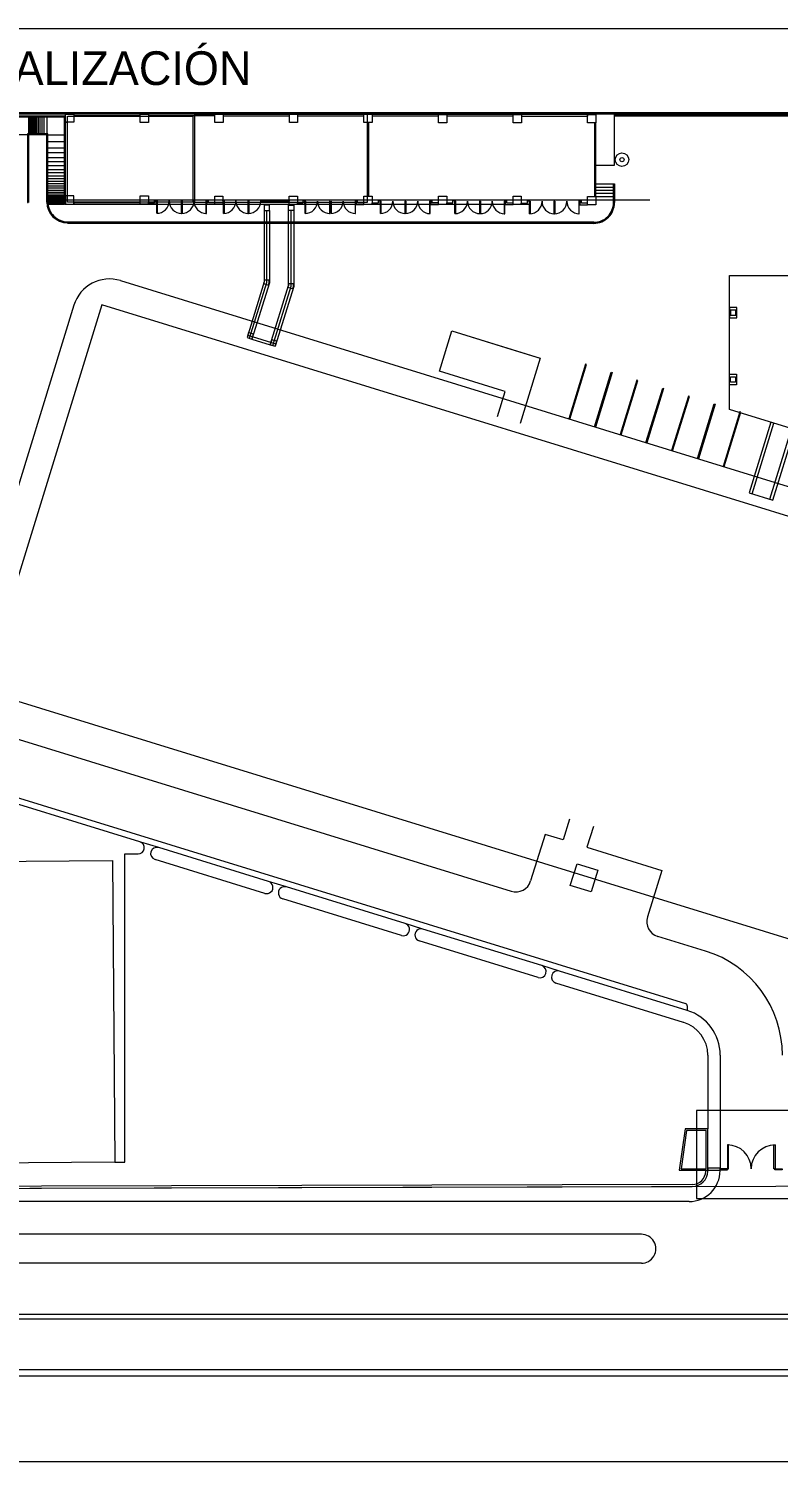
# Model space of a CAD drawing. Header units: metres. Extents: x -22 to 564, y 0 to 143.
# Drawn here: x 57.28 to 61.73, y 47.66 to 56.16 of the extents above; entities that cross this region are included whole.
import ezdxf

# ---------------------------------------------------------------- set-up
doc = ezdxf.new("R2010")
doc.units = ezdxf.units.M
doc.layers.add('XREF PIE 1.100$0$G-ANNO-TTLB', color=7, linetype='Continuous', lineweight=9)
doc.layers.add('XREF PIE 1.100$0$G-IMPT', color=7, linetype='Continuous', lineweight=9)
doc.styles.add('XREF PIE 1.100$0$Franklin Gothic Book', font='FRABK.TTF', dxfattribs={"height": 0.002})

# ---------------------------------------------------------------- blocks, each defined once
blk = doc.blocks.new('XREF PIE 1.100$0$ZUM-TB-XX-PP_PIE DE PLANO - CDL_CONJUNTO_dwg-1452923-PLANTA BAJA GENERAL')
at = {"layer": 'XREF PIE 1.100$0$G-IMPT'}
for p, q in [((0.02250782041062718, 0.07467362477011787), (0.02250782041062718, 0.07369214078028184)), ((0.02252520605867508, 0.07369212273376591), (0.02252520605867508, 0.07467362471589196)), ((0.02252620151184282, 0.07470436334994748), (0.02252620151184282, 0.07473565811299424)), ((0.02254798535219824, 0.07369210033225433), (0.02254798535219824, 0.07467362464858027)), ((0.02254898082732968, 0.07470436328263574), (0.02254898082732968, 0.07473566930691652)), ((0.02257820959451332, 0.07369207060926426), (0.02257820959451332, 0.07467362455926908)), ((0.02257920509878706, 0.07470436319332456), (0.02257920509878706, 0.07473568415934467)), ((0.02261747820990828, 0.07369203199189704), (0.02261747820990828, 0.07467362444323225)), ((0.02261847375204479, 0.07470436307728776), (0.02261847375204479, 0.07473570345624822)), ((0.02265388886674066, 0.07369199618509074), (0.02265388886674066, 0.07467362433564055)), ((0.02265488444398436, 0.07470436296969604), (0.02265488444398436, 0.07473572134872868)), ((0.02269784872380615, 0.07369195295428349), (0.02269784872380615, 0.07467362420574129)), ((0.02269884434343591, 0.07470436283979678), (0.02269884434343591, 0.0747357429509449)), ((0.02274794286966825, 0.07369190369092123), (0.02274794286966825, 0.07467362405771552)), ((0.02274893853759885, 0.07470436269177101), (0.02274893853759885, 0.07473576756759849)), ((0.02280099922048814, 0.0736918515144805), (0.02280099922048814, 0.07467362390093656)), ((0.02280199493957566, 0.07470436253499209), (0.02280199493957566, 0.07473579363990258)), ((0.0228540939738143, 0.0736917993002742), (0.0228540939738143, 0.07467362374404417)), ((0.02285508974409581, 0.0747043623780997), (0.02285508974409581, 0.07473581973107808)), ((0.02292690225604888, 0.07369172769947686), (0.02292690225604888, 0.07467362352889921)), ((0.02292789809653209, 0.07470436216295474), (0.02292789809653209, 0.07473585550963521)), ((0.02300128251361958, 0.07369165455277454), (0.02300128251361958, 0.07467362330910916)), ((0.02300227842582031, 0.07470436194316465), (0.02300227842582031, 0.07473589206067326)), ((0.02308987875343938, 0.0736915674258542), (0.02308987875343938, 0.0746736230473116)), ((0.02309087475106461, 0.0747043616813671), (0.02309087475106461, 0.07473593559755573)), ((0.02319180390247669, 0.07369146719107712), (0.02319180390247669, 0.07467362274612775)), ((0.02319279999837814, 0.07470436138018324), (0.02319279999837814, 0.07473598568436808)), ((0.02330489249451587, 0.0736913559779966), (0.02330489249451587, 0.07467362241195644)), ((0.02330588869945743, 0.07470436104601197), (0.02330588869945743, 0.07473604125698327)), ((0.02343787220406326, 0.07369122520368165), (0.02343787220406326, 0.07467362201900786)), ((0.02343886853722379, 0.07470436065306334), (0.02343886853722379, 0.07473610660424855)), ((0.02359591149904869, 0.07467362155486466), (0.02359591149904869, 0.07369107073561154)), ((0.02359597302372504, 0.07473618379116377), (0.02359597302372504, 0.07470436018892015)), ((0.02252514560100241, 0.07363064549520403), (0.02252514560100241, 0.07366138411448495)), ((0.02254792489452551, 0.07363062309369243), (0.02254792489452551, 0.07366136171297337)), ((0.02257814913684061, 0.07363059337070237), (0.02257814913684061, 0.0736613319899833)), ((0.02261741775223561, 0.07363055475333517), (0.02261741775223561, 0.07366129337261611)), ((0.02265382840906799, 0.07363051894652888), (0.02265382840906799, 0.0736612575658098)), ((0.02269778826613342, 0.07363047571572161), (0.02269778826613342, 0.07366121433500253)), ((0.02274788241199557, 0.07363042645235933), (0.02274788241199557, 0.07366116507164025)), ((0.02280093876281544, 0.0736303742759186), (0.02280093876281544, 0.07366111289519954)), ((0.02285403351614166, 0.0736303220617123), (0.02285403351614166, 0.07366106068099322)), ((0.02292684179837618, 0.073630250460915), (0.02292684179837618, 0.07366098908019593)), ((0.02300122205594688, 0.07363017731421269), (0.02300122205594688, 0.0736609159334936)), ((0.02308981829576665, 0.07363009018729227), (0.02308981829576665, 0.07366082880657321)), ((0.02319174344480399, 0.07362998995251527), (0.02319174344480399, 0.07366072857179619)), ((0.02330483203684316, 0.0736298787394347), (0.02330483203684316, 0.07366061735871562)), ((0.02343781174639054, 0.07362974796511976), (0.02343781174639054, 0.07366048658440069)), ((0.02362520024409517, 0.07320831828070212), (0.02359446162481416, 0.07320831828070212)), ((0.02464029651983893, 0.07320732001923441), (0.02365593886337614, 0.07320732001923441)), ((0.02365636202417828, 0.07362953303937696), (0.02463999784116864, 0.07362953303937696)), ((0.02466943406467731, 0.07320729136491953), (0.02470105191892841, 0.07320729136491953)), ((0.02470147507973053, 0.07362850525894099), (0.02467057906495188, 0.07362850525894099)), ((0.02362427626375485, 0.07226875581876335), (0.02359353764447386, 0.07226875581876335)), ((0.0236245590592932, 0.07255632045693766), (0.02359382044001221, 0.07255632045693766)), ((0.02362483731087406, 0.07283926450772941), (0.02359409869159304, 0.07283926450772941)), ((0.02463937253949866, 0.07226775755729564), (0.02365501488303581, 0.07226775755729564)), ((0.02463965533503698, 0.07255532219546995), (0.02365529767857416, 0.07255532219546995)), ((0.02463993358661779, 0.07283826624626168), (0.02365557593015499, 0.07283826624626168)), ((0.0246685100843369, 0.0722677289029808), (0.02470012793858803, 0.0722677289029808)), ((0.02466879287987528, 0.0725552935411551), (0.02470041073412644, 0.0725552935411551)), ((0.02466907113145617, 0.07283823759194685), (0.0247006889857073, 0.07283823759194685)), ((0.02362356891712803, 0.07154948040875184), (0.02359283029784709, 0.07154948040875184)), ((0.02362379551051177, 0.07177989509202551), (0.02359305689123082, 0.07177989509202551)), ((0.02362403871517149, 0.07202720118596027), (0.02359330009589053, 0.07202720118596027)), ((0.02463866519287189, 0.07154848214728413), (0.02365430753640899, 0.07154848214728413)), ((0.02463889178625559, 0.07177889683055778), (0.02365453412979271, 0.07177889683055778)), ((0.0246391349909153, 0.07202620292449255), (0.02365477733445243, 0.07202620292449255)), ((0.02466780273771005, 0.07154845349296927), (0.02469942059196123, 0.07154845349296927)), ((0.02466802933109377, 0.07177886817624293), (0.02469964718534495, 0.07177886817624293)), ((0.02466827253575352, 0.07202617427017771), (0.02469989039000464, 0.07202617427017771)), ((0.02362261697078138, 0.07058148031820828), (0.02359187835150042, 0.07058148031820828)), ((0.0236227525735723, 0.07071936993178446), (0.02359201395429136, 0.07071936993178446)), ((0.02362289298338149, 0.07086214762978449), (0.02359215436410054, 0.07086214762978449)), ((0.02362304327804629, 0.07101497688288975), (0.02359230465876536, 0.07101497688288975)), ((0.02362319819339298, 0.0711725047416288), (0.02359245957411205, 0.0711725047416288)), ((0.02362338287085308, 0.07136029662581496), (0.02359264425157215, 0.07136029662581496)), ((0.02463683401155498, 0.07058048292139389), (0.02365335559006232, 0.07058048292139389)), ((0.02463696961434589, 0.07071837253497004), (0.02365349119285324, 0.07071837253497004)), ((0.02463711002415506, 0.07086115023297007), (0.02365363160266243, 0.07086115023297007)), ((0.02463726031881985, 0.07101397948607537), (0.02365378189732723, 0.07101397948607537)), ((0.02463741523416654, 0.07117150734481438), (0.02365393681267395, 0.07117150734481438)), ((0.02463797189679357, 0.07135929886318457), (0.02365412149013402, 0.07135929886318457)), ((0.02466773002633363, 0.07058045253777234), (0.02469846864561454, 0.07058045253777234)), ((0.0246678656291246, 0.07071834215134852), (0.02469860424840548, 0.07071834215134852)), ((0.02466800603893374, 0.07086111984934854), (0.02469874465821467, 0.07086111984934854)), ((0.02466812394123843, 0.07135926921119504), (0.02469923454568626, 0.07135926921119504)), ((0.02466815633359859, 0.07101394910245383), (0.02469889495287947, 0.07101394910245383)), ((0.02466831124894528, 0.07117147696119283), (0.02469904986822616, 0.07117147696119283)), ((0.02362176093283603, 0.06971100604040728), (0.02359102231355509, 0.06971100604040728)), ((0.0236218101961983, 0.06976110018626944), (0.02359107157691737, 0.06976110018626944)), ((0.02362186237263903, 0.06981415653708932), (0.02359112375335809, 0.06981415653708932)), ((0.02362191458684535, 0.06986725129041549), (0.02359117596756444, 0.06986725129041549)), ((0.02362198618764266, 0.06994005957265), (0.02359124756836173, 0.06994005957265)), ((0.02362205933434497, 0.07001443983022076), (0.02359132071506401, 0.07001443983022076)), ((0.02362214646126537, 0.07010303607004052), (0.02359140784198441, 0.07010303607004052)), ((0.0236222466960424, 0.07020496121907786), (0.02359150807676147, 0.07020496121907786)), ((0.02362235790912295, 0.07031804981111706), (0.023591619289842, 0.07031804981111706)), ((0.02362248868343786, 0.07045102952066437), (0.02359175006415693, 0.07045102952066437)), ((0.02463597797360964, 0.06971000864359292), (0.02365249955211698, 0.06971000864359292)), ((0.02463602723697195, 0.06976010278945502), (0.02365254881547927, 0.06976010278945502)), ((0.02463607941341264, 0.06981315914027494), (0.02365260099191996, 0.06981315914027494)), ((0.02463613162761897, 0.06986625389360113), (0.02365265320612628, 0.06986625389360113)), ((0.02463620322841626, 0.06993906217583565), (0.0236527248069236, 0.06993906217583565)), ((0.02463627637511859, 0.07001344243340636), (0.0236527979536259, 0.07001344243340636)), ((0.02463636350203896, 0.07010203867322615), (0.0236528850805463, 0.07010203867322615)), ((0.02463646373681599, 0.07020396382226345), (0.02365298531532334, 0.07020396382226345)), ((0.02463657494989658, 0.07031705241430264), (0.02365309652840389, 0.07031705241430264)), ((0.02463670572421145, 0.07045003212385), (0.02365322730271882, 0.07045003212385)), ((0.02466687398838824, 0.06970997825997138), (0.02469761260766917, 0.06970997825997138)), ((0.02466697542819124, 0.06981312875665341), (0.02469771404747217, 0.06981312875665341)), ((0.02466702764239759, 0.06986622350997956), (0.02469776626167849, 0.06986622350997956)), ((0.02466709924319491, 0.06993903179221411), (0.02469783786247582, 0.06993903179221411)), ((0.02466725951681761, 0.07010200828960461), (0.0246979981360985, 0.07010200828960461)), ((0.02466735975159465, 0.07020393343864191), (0.02469809837087556, 0.07020393343864191)), ((0.02466747096467523, 0.07031702203068113), (0.02469820958395613, 0.07031702203068113)), ((0.02466760173899011, 0.07045000174022846), (0.02469834035827104, 0.07045000174022846)), ((0.05617443538411052, 0.070154612396837), (0.05721954843966276, 0.070154612396837)), ((0.05617461675712865, 0.0703390441125227), (0.05721972981268087, 0.0703390441125227)), ((0.05617479813014676, 0.07052347582820838), (0.057219911185699, 0.07052347582820838)), ((0.0572501056859256, 0.06996912267187899), (0.05728084430520652, 0.06996912267187899)), ((0.0572502870589437, 0.07015355438756468), (0.05728102567822466, 0.07015355438756468)), ((0.05725046843196183, 0.07033798610325037), (0.05728120705124277, 0.07033798610325037)), ((0.05725064980497996, 0.07052241781893606), (0.05728138842426087, 0.07052241781893606)), ((0.02362171770202879, 0.06966704618334188), (0.02359097908274785, 0.06966704618334188)), ((0.02362164327785526, 0.0695913669111145), (0.02359162983371643, 0.0695913669111145)), ((0.02362379782296182, 0.06956114052075611), (0.02359300472434606, 0.06956114052075611)), ((0.02362536746022404, 0.06953835966159735), (0.02359453436998346, 0.06953835966159735)), ((0.0246359347428024, 0.06966604878652745), (0.02365245632130972, 0.06966604878652745)), ((0.02463586031862888, 0.06959036951430012), (0.02365314479460981, 0.06959036951430012)), ((0.02463583059563887, 0.06956014527198498), (0.02365459379694446, 0.06956014527198498)), ((0.02463580819412725, 0.06953736597846191), (0.02365620554679057, 0.06953736597846191)), ((0.02466670420890588, 0.06953733559484038), (0.02469744282818679, 0.06953733559484038)), ((0.02466672661041744, 0.06956011488836342), (0.02469746522969837, 0.06956011488836342)), ((0.02466675633340748, 0.06959033913067858), (0.02469749495268845, 0.06959033913067858)), ((0.0246667949507747, 0.06962960774607353), (0.02469753357005564, 0.06962960774607353)), ((0.024666830757581, 0.06966601840290593), (0.02469756937686193, 0.06966601840290593)), ((0.04235895913298616, 0.06949194847290135), (0.02514533233565555, 0.06949194847290135)), ((0.05070229611769498, 0.06948374350552677), (0.04332502749026756, 0.06948374350552677)), ((0.05604972763447832, 0.06837189339388745), (0.02481929044503564, 0.06837189339388745)), ((0.05604975786331471, 0.06840263201316837), (0.02481932067387199, 0.06840263201316837)), ((0.05604978809215103, 0.06843337063244931), (0.02481935090270834, 0.06843337063244931)), ((0.02519154322089295, 0.06350880822927872), (0.01831288858098218, 0.04118062121746415)), ((0.03551252939348734, 0.06174267827073291), (0.03718692015625405, 0.06122687569333441)), ((0.06544794225417967, 0.05233191705705398), (0.06673732114287309, 0.05651748069935467)), ((0.06650551529477806, 0.0520061276369582), (0.06776857969646566, 0.05610626956106322)), ((0.01977638168299176, 0.03841393712864848), (0.05114897527497805, 0.02874899192150694)), ((0.03652946320060833, 0.02862130017199536), (0.03000773489995618, 0.03063040340885902)), ((0.04463751054962961, 0.02612351071763654), (0.0375870092328551, 0.0282955093603317)), ((0.05274555789865096, 0.02362572126327768), (0.0456950565818764, 0.02579771990597287)), ((0.06268554151045157, 0.02519522053208262), (0.05984613218240682, 0.0260699375102947)), ((0.06138237826379492, 0.02096503640308724), (0.05380310393089775, 0.02329993045161402)), ((0.06355414603133064, 0.01902268809552235), (0.06355414603133064, 0.01217653221954451)), ((0.0626920580518503, 0.01219188445351113), (0.0626920580518503, 0.01214647591978477))]:
    blk.add_line(p, q, dxfattribs=at)
at = {"layer": 'XREF PIE 1.100$0$G-IMPT', "flags": 128}
for points in [[(0, 0), (0.12, 0), (0.12, 0.0748782895601067), (1.589012453451222e-05, 0.0748782895601067), (1.589012453451222e-05, 0)], [(1.123025334831551e-05, 0.07013983371538624), (1.123025334831551e-05, 0.07487828956045811), (0.0005003045089335135, 0.0110852656233211), (1.589012453517835e-05, 0.07487828956080356), (0.08986497717567743, 0.07487828956080356), (0.1143888126715636, 0.07487828956080356), (0.1200158901245345, 0.07487828956080356), (0.1143888126715664, 0.07487828956080356), (0.08986497717570026, 0.07492244199292449), (1.589012453517835e-05, 0.07492244199292449), (0.0005003042733007224, 0.01108529665638929), (0.007789688871673445, 0.01108529665638929), (0.08899366349407059, 0.01129846141424695), (0.1199814860477227, 0.01138918129519254), (0.1199814860477227, 0.07487828956010142), (0.1199814860477227, 0.01138918129519254), (0.08899366349407059, 0.01129846141424696), (0.08248167360918901, 0.01128083347313906), (0.08282589246007119, 0.01239823142711188), (0.0821208599746766, 0.0126154194675053), (0.08215705798140883, 0.01273292488173767), (0.08172217873752048, 0.01132122655057348)], [(0.02470268402354575, 0.07485783685596538), (0.0251945019320409, 0.07485783685596538), (0.0251945019320409, 0.07436553528608862), (0.02470220036216417, 0.07436553528608862), (0.02470220036216417, 0.07485783685596538)], [(0.02912904520000217, 0.0748534839035307), (0.02962086310849738, 0.0748534839035307), (0.02962086310849738, 0.07436118233365394), (0.02912856153862054, 0.07436118233365394), (0.02912856153862054, 0.0748534839035307), (0.0251945019320409, 0.0748534839035307), (0.0251945019320409, 0.07476513733679815), (0.02912895451349318, 0.07476513733679815), (0.02912895451349318, 0.0748534839035307)], [(0.02962086310849738, 0.07485300024214908), (0.02962086310849738, 0.0747607843843635), (0.03355531568994963, 0.0747607843843635), (0.03355531568994963, 0.07484913095109602), (0.03404722428495378, 0.07484913095109602), (0.03404722428495378, 0.07435682938121926), (0.03355492271507699, 0.07435682938121926), (0.03355492271507699, 0.07484913095109602), (0.02962086310849738, 0.07484913095109602)], [(0.03236929019551454, 0.07485029739619889), (0.04259256044505719, 0.07485029739619889), (0.04259256044505719, 0.06961467839544748), (0.03236415129333475, 0.06961467839544748), (0.03236415129333475, 0.07485029739619889)], [(0.03798176755291508, 0.07484477799866136), (0.03847358546141025, 0.07484477799866136), (0.03847358546141025, 0.07435247642878458), (0.03798128389153346, 0.07435247642878458), (0.03798128389153346, 0.07484477799866136), (0.03404722428495378, 0.07484477799866136), (0.03404722428495378, 0.07475643143192881), (0.03798167686640608, 0.07475643143192881), (0.03798167686640608, 0.07484477799866136)], [(0.03847358546141025, 0.07484429433727974), (0.03847358546141025, 0.07475207847949414), (0.04240803804286254, 0.07475207847949414), (0.04240803804286254, 0.0748404250462267), (0.04289994663786668, 0.0748404250462267), (0.04289994663786668, 0.07434812347634988), (0.04240764506798989, 0.07434812347634988), (0.04240764506798989, 0.0748404250462267), (0.03847358546141025, 0.0748404250462267)], [(0.04683448990582798, 0.074836072093792), (0.04732630781432313, 0.074836072093792), (0.04732630781432313, 0.07434377052391522), (0.04683400624444634, 0.07434377052391522), (0.04683400624444634, 0.074836072093792), (0.04289994663786668, 0.074836072093792), (0.04289994663786668, 0.07474772552705945), (0.04683439921931896, 0.07474772552705945), (0.04683439921931896, 0.074836072093792)], [(0.05126085108228443, 0.07483171914135732), (0.05175266899077957, 0.07483171914135732), (0.05175266899077957, 0.07433941757148055), (0.05126036742090279, 0.07433941757148055), (0.05126036742090279, 0.07483171914135732), (0.04732630781432313, 0.07483171914135732), (0.04732630781432313, 0.07474337257462475), (0.05126076039577541, 0.07474337257462475), (0.05126076039577541, 0.07483171914135732)], [(0.05568721225874083, 0.07482736618892265), (0.05617903016723603, 0.07482736618892265), (0.05617903016723603, 0.07433506461904589), (0.05568672859735922, 0.07433506461904589), (0.05568672859735922, 0.07482736618892265), (0.05175266899077957, 0.07482736618892265), (0.05175266899077957, 0.0747390196221901), (0.05568712157223188, 0.0747390196221901), (0.05568712157223188, 0.07482736618892265)], [(0.05617606774127352, 0.07181449783800815), (0.05728265803538763, 0.07181449783800815), (0.05728265803538763, 0.07490643235062543)], [(0.06189497273180542, 0.01134806030997143), (0.007789578309403051, 0.01120159713614012), (0.0006223298067107031, 0.01120159713614012), (0.000139781403059952, 0.07475539589043038), (0.02470259515166737, 0.07475539589043038)], [(0.0006530695391451513, 0.01120808114477762), (0.0001707542226911385, 0.07472467247283708), (0.02470256492279816, 0.07472467247283708)], [(0.02142715249900451, 0.06961717437195153), (0.02139625648422597, 0.06961717437195153), (0.02142716197657505, 0.06962681177344986), (0.02142716197657505, 0.07470436658326278), (0.02467179444006917, 0.07470436658326278), (0.02467179444006917, 0.06950934749345632), (0.02463578067004074, 0.06950934749345632), (0.02463578067004074, 0.07467361846660638), (0.02146270634737677, 0.07467361846660638), (0.02146270634737677, 0.06961714445268553), (0.02142683770800927, 0.06961714445268553)], [(0.02469790786740214, 0.07000113500957568), (0.02469790786740214, 0.07436601894747025), (0.02479441622002129, 0.07436601894747025), (0.02479441622002129, 0.07000104432306661), (0.02469791676932234, 0.07000104432306661), (0.02469791676932234, 0.0695093171010805), (0.02518924211451568, 0.0695093171010805), (0.02518924211451568, 0.07000065134819405), (0.02469791100917812, 0.07001338182094845), (0.02466717238989719, 0.07001338182094845)], [(0.02482551758532412, 0.07473476146349617), (0.03224621480304538, 0.07473476146349617), (0.03224621480304538, 0.06962485303378317), (0.0248204995984897, 0.06962485303378317), (0.0248204995984897, 0.07473476146349617)], [(0.04260315359854692, 0.0699835267124007), (0.0426953694564041, 0.0699835267124007), (0.0426953694564041, 0.07434831996378617), (0.04260744609330892, 0.07434831996378617), (0.04260744609330892, 0.0699835267124007)], [(0.05617425401109239, 0.06997018068115132), (0.05617425401109239, 0.06947836277265615), (0.05568195244121563, 0.06947836277265615), (0.05568195244121563, 0.06997066434253295), (0.05617425401109239, 0.06997066434253295), (0.05617425401109239, 0.07433506461904589), (0.05608633064799721, 0.07433506461904589), (0.05608633064799721, 0.06997027136766037), (0.05617425401109239, 0.06997027136766037), (0.05721936706664463, 0.06997027136766037)], [(0.05728554861772773, 0.0747527390870715), (0.08986489457308595, 0.0747527390870715), (0.114388571940646, 0.0747527390870715), (0.1200158068399093, 0.07472459645412195)], [(0.05728557884659697, 0.07478347773978228), (0.08986491109360144, 0.07478347773978228), (0.1143886200868296, 0.07478347773978228), (0.1200158234968343, 0.07475533508750312)], [(0.02250682497516787, 0.07366140216100088), (0.02250682497516787, 0.07363066354171995), (0.0214615242952817, 0.07363066354171995)], [(0.02463589893599613, 0.0696296381296951), (0.02365242051450342, 0.0696296381296951), (0.02365242051450342, 0.07369101027793884), (0.02244537796544233, 0.07369101027793884), (0.02244537796544233, 0.07050454876514711), (0.02244121214428052, 0.06961617712992227), (0.02247195076356149, 0.06961617712992227), (0.02247195076356149, 0.07366143238983722), (0.0236256536337337, 0.07366143238983722), (0.0236256536337337, 0.06963332958747663), (0.02365243206581369, 0.06963332958747663)], [(0.02362168189522249, 0.06963063552650942), (0.02359094327594152, 0.06963063552650942), (0.02359094327594152, 0.07362959349704967), (0.02250679474633152, 0.07362959349704967), (0.02250679474633152, 0.06961611667224957)], [(0.02359491501445274, 0.0736603321163306), (0.02359491501445274, 0.07362959349704967), (0.02362562340489735, 0.07362959349704967)], [(0.05617497950316486, 0.07070790754389404), (0.05728156979727894, 0.07070790754389404), (0.05728156979727894, 0.06960022901167126)], [(0.05721900432060842, 0.06960028946934395), (0.05721900432060842, 0.07070687976345807), (0.05725083117799804, 0.07070687976345807), (0.05725083117799804, 0.06960025924050761)], [(0.02466692325175055, 0.06976007240583348), (0.02469766187103148, 0.06976007240583348), (0.05937328320255048, 0.06976007240583348)], [(0.02912426904385857, 0.06999678205714102), (0.02961608695235377, 0.06999678205714102), (0.02961608695235377, 0.06950448048726421), (0.02912378538247696, 0.06950448048726421), (0.02912378538247696, 0.06999678205714102)], [(0.02961569397748115, 0.06959669634504981), (0.02998455740887341, 0.06959669634504981), (0.02998455740887341, 0.06973465738583506), (0.03007690929645846, 0.06973465738583506), (0.03007690929645846, 0.06950402705471892), (0.0296156032909721, 0.06950402705471892), (0.0296156032909721, 0.06959669634504981)], [(0.03010764791573961, 0.06973453647048969), (0.03010764791573961, 0.06970379785120788), (0.03007687906762175, 0.06970379785120788), (0.03007687906762175, 0.0697345666993257), (0.03010764791573961, 0.0697345666993257)], [(0.03010689219482882, 0.06896607098847338), (0.03010689219482882, 0.06970379785120757), (0.03013835630618534, 0.06970379785120757), (0.03013835630618534, 0.06896604075963673), (0.03010689219482882, 0.06896604075963673)], [(0.03158234592031431, 0.06896462000432849), (0.03158234592031431, 0.06970234686706267), (0.03161381003167085, 0.06970234686706267), (0.03161381003167085, 0.06896458977549182), (0.03158234592031431, 0.06896458977549182), (0.03158234592031431, 0.06970234686706267), (0.03155233279310726, 0.06970234686706267), (0.03155233279310726, 0.06896465023316453), (0.03158234592031892, 0.06896465023316453)], [(0.03305779964580441, 0.06896316902018361), (0.03305779964580441, 0.06970089588291777), (0.03302778651859273, 0.06970089588291777), (0.03302778651859273, 0.06896319924901964), (0.03305779964580441, 0.06896319924901964)], [(0.03308929398599239, 0.06973160427336353), (0.03308929398599239, 0.06970086565408175), (0.03305852513787455, 0.06970086565408175), (0.03305852513787455, 0.06973163450219957), (0.03308929398599239, 0.06973163450219957)], [(0.03355023724544243, 0.06959282705399675), (0.03318137381405013, 0.06959282705399675), (0.03318137381405013, 0.06973151358685449), (0.03308929398599239, 0.06973151358685449), (0.03308929398599239, 0.06950106462875645), (0.03355014655893337, 0.06950106462875645), (0.03355014655893337, 0.06959282705399675)], [(0.03355063022031505, 0.06999242910470632), (0.03404244812881019, 0.06999242910470632), (0.03404244812881019, 0.06950012753482952), (0.03355014655893337, 0.06950012753482952), (0.03355014655893337, 0.06999242910470632)], [(0.03407292980298302, 0.06973063695060029), (0.03407292980298302, 0.06969989833131848), (0.03404216095486515, 0.06969989833131848), (0.03404216095486515, 0.06973066717943632), (0.03407292980298302, 0.06973066717943632)], [(0.03797673445166217, 0.0697267978883836), (0.03797673445166217, 0.06969605926910179), (0.03628608016237533, 0.06969605926910179), (0.03628608016237533, 0.06972846047438255), (0.03797673445166217, 0.06972846047438255)], [(0.03797699139677146, 0.06998807615227166), (0.0384688093052667, 0.06998807615227166), (0.0384688093052667, 0.06949577458239486), (0.03797650773538983, 0.06949577458239486), (0.03797650773538983, 0.06998807615227166)], [(0.03846841633039405, 0.06958799044018045), (0.03879336998292615, 0.06958799044018045), (0.03879336998292615, 0.06972599466252527), (0.03888572187051118, 0.06972599466252527), (0.03888572187051118, 0.06949536433140914), (0.03846832564388503, 0.06949536433140914), (0.03846832564388503, 0.06958799044018045)], [(0.03891646048979239, 0.06972587374717988), (0.03891646048979239, 0.0696951351278981), (0.03888569164167449, 0.0696951351278981), (0.03888569164167449, 0.06972590397601593), (0.03891646048979239, 0.06972590397601593)], [(0.04194201633890526, 0.0697228983684942), (0.04194201633890526, 0.06969215974921239), (0.0419112474907874, 0.06969215974921239), (0.0419112474907874, 0.06972292859733022), (0.04194201633890526, 0.06972292859733022)], [(0.04240295959835531, 0.06958412114912739), (0.04203409616696302, 0.06958412114912739), (0.04203409616696302, 0.06972280768198515), (0.04194201633890526, 0.06972280768198515), (0.04194201633890526, 0.06949235872388708), (0.0424028689118463, 0.06949235872388708), (0.0424028689118463, 0.06958412114912739)], [(0.04240335257322792, 0.06998372319983696), (0.04289517048172306, 0.06998372319983696), (0.04289517048172306, 0.06949142162996017), (0.0424028689118463, 0.06949142162996017), (0.0424028689118463, 0.06998372319983696)], [(0.04289477750685045, 0.06958363748774575), (0.04326364093824278, 0.06958363748774575), (0.04326364093824278, 0.06972159852853102), (0.04335599282582778, 0.06972159852853102), (0.04335599282582778, 0.06949096819741489), (0.04289468682034142, 0.06949096819741489), (0.04289468682034142, 0.06958363748774575)], [(0.04338673144510894, 0.06972147761318563), (0.04338673144510894, 0.06969073899390385), (0.04335596259699112, 0.06969073899390385), (0.04335596259699112, 0.06972150784202169), (0.04338673144510894, 0.06972150784202169)], [(0.04636837751536174, 0.06971854541605951), (0.04636837751536174, 0.06968780679677773), (0.04633760866724387, 0.06968780679677773), (0.04633760866724387, 0.06971857564489556), (0.04636837751536174, 0.06971857564489556)], [(0.04682932077481175, 0.0695797681966927), (0.04646045734341941, 0.0695797681966927), (0.04646045734341941, 0.06971845472955047), (0.04636837751536174, 0.06971845472955047), (0.04636837751536174, 0.06948800577145241), (0.0468292300883027, 0.06948800577145241), (0.0468292300883027, 0.0695797681966927)], [(0.04682971374968437, 0.0699793702474023), (0.04732153165817952, 0.0699793702474023), (0.04732153165817952, 0.06948706867752548), (0.0468292300883027, 0.06948706867752548), (0.0468292300883027, 0.0699793702474023)], [(0.0473211386833069, 0.06957928453531106), (0.04769000211469918, 0.06957928453531106), (0.04769000211469918, 0.06971724557609636), (0.04778235400228415, 0.06971724557609636), (0.04778235400228415, 0.06948661524498023), (0.0473210479967979, 0.06948661524498023), (0.0473210479967979, 0.06957928453531106)], [(0.04781309262156538, 0.06971712466075097), (0.04781309262156538, 0.06968638604146919), (0.04778232377344752, 0.06968638604146919), (0.04778232377344752, 0.06971715488958703), (0.04781309262156538, 0.06971715488958703)], [(0.05079473869181814, 0.06971419246362484), (0.05079473869181814, 0.06968345384434303), (0.0507639698437003, 0.06968345384434303), (0.0507639698437003, 0.06971422269246086), (0.05079473869181814, 0.06971422269246086)], [(0.05125568195126818, 0.06957541524425803), (0.05088681851987589, 0.06957541524425803), (0.05088681851987589, 0.0697141017771158), (0.05079473869181814, 0.0697141017771158), (0.05079473869181814, 0.06948365281901772), (0.05125559126475918, 0.06948365281901772), (0.05125559126475918, 0.06957541524425803)], [(0.05125607492614082, 0.0699750172949676), (0.051747892834636, 0.0699750172949676), (0.051747892834636, 0.06948271572509081), (0.05125559126475918, 0.06948271572509081), (0.05125559126475918, 0.0699750172949676)], [(0.05174749985976335, 0.0695749315828764), (0.05211636329115563, 0.0695749315828764), (0.05211636329115563, 0.0697128926236617), (0.05220871517874062, 0.0697128926236617), (0.05220871517874062, 0.06948226229254555), (0.05174740917325433, 0.06948226229254555), (0.05174740917325433, 0.0695749315828764)], [(0.05223945379802184, 0.06971277170831629), (0.05223945379802184, 0.06968203308903449), (0.05220868494990397, 0.06968203308903449), (0.05220868494990397, 0.06971280193715233), (0.05223945379802184, 0.06971280193715233)], [(0.05522109986827459, 0.06970983951119018), (0.05522109986827459, 0.06967910089190837), (0.05519033102015675, 0.06967910089190837), (0.05519033102015675, 0.0697098697400262), (0.05522109986827459, 0.0697098697400262)], [(0.05568204312772462, 0.06957106229182337), (0.05531317969633235, 0.06957106229182337), (0.05531317969633235, 0.06970974882468113), (0.05522109986827459, 0.06970974882468113), (0.05522109986827459, 0.06947929986658305), (0.05568195244121563, 0.06947929986658305), (0.05568195244121563, 0.06957106229182337)], [(0.02362789455892078, 0.06951036889317241), (0.02359699708240243, 0.06951036889317241), (0.02362694967032603, 0.06952000723320927)], [(0.02463593806553841, 0.0695093775675075), (0.02365880046475041, 0.0695093775675075), (0.02463594754310897, 0.0695190149690058)], [(0.02466651928932168, 0.06950934749345632), (0.02469741530410033, 0.06950934749345632), (0.02466652876689224, 0.06951898489495464)], [(0.02912387606898592, 0.06959718000643143), (0.02518933280102468, 0.06959718000643143), (0.02518933280102468, 0.06950883343969887), (0.02912378538247696, 0.06950883343969887), (0.02912378538247696, 0.06959718000643143)], [(0.03407217408207225, 0.068962171468584), (0.03407217408207225, 0.06969989833131816), (0.03410363819342877, 0.06969989833131816), (0.03410363819342877, 0.06896214123974731), (0.03407217408207225, 0.06896214123974731)], [(0.03648759083326961, 0.06913542823230434), (0.03679497702608164, 0.06913542823230434), (0.03679497702608164, 0.06944251213674729), (0.03648789312164297, 0.06944251213674729), (0.03648789312164297, 0.06913542823230458), (0.03648789312164297, 0.06489328729845151), (0.0354672818936512, 0.06159579650031083)], [(0.03554762780755771, 0.06896072048443909), (0.03554762780755771, 0.06969844734717327), (0.0355790919189142, 0.06969844734717327), (0.0355790919189142, 0.06896069025560242), (0.03554762780755771, 0.06896069025560242), (0.03554762780755771, 0.06969844734717327), (0.03551761468035065, 0.06969844734717327), (0.03551761468035065, 0.06896075071327513), (0.03554762780756229, 0.06896075071327513)], [(0.03561416366408221, 0.06155054900045682), (0.03663675716036697, 0.0648700770122625), (0.03663675716036697, 0.06913527708812282)], [(0.03679497702608164, 0.06913512594394086), (0.03679497702608164, 0.06484686672532189), (0.03576104543451325, 0.06150530150062067), (0.03684797039325958, 0.06117046999144013), (0.0379275885081283, 0.06467511063433515), (0.0379275885081283, 0.06913400747717048), (0.03793254395950019, 0.06944139378485058), (0.03823993015230535, 0.06944139378485058), (0.03823993015230535, 0.06913370530367338), (0.03793224167112681, 0.06913370530367338)], [(0.03823962832743938, 0.069133705251379), (0.03823962832743938, 0.06462869791312953), (0.03714167265637309, 0.06107999392281396), (0.03723216764081513, 0.06137375741417418), (0.03693840409995312, 0.06146425241384645), (0.03684790910027633, 0.06117048887298442), (0.03714167264114285, 0.06107999387330319)], [(0.03699478426324138, 0.06112521610903683), (0.03808119596947893, 0.06465190985814374), (0.03808119596947893, 0.06913385639491229)], [(0.03891570476888162, 0.0689574082651636), (0.03891570476888162, 0.06969513512789778), (0.03894716888023812, 0.06969513512789778), (0.03894716888023812, 0.06895737803632693), (0.03891570476888162, 0.06895737803632693)], [(0.04039115849437167, 0.0689559572810187), (0.04039115849437167, 0.06969368414375289), (0.04036114536716002, 0.06969368414375289), (0.04036114536716002, 0.06895598750985474), (0.04039115849437167, 0.06895598750985474)], [(0.04043506827322724, 0.06895591409945916), (0.04043506827322724, 0.06969364096219331), (0.04046653238458373, 0.06969364096219331), (0.04046653238458373, 0.06895588387062249), (0.04043506827322724, 0.06895588387062249)], [(0.04191052199871726, 0.06895446311531425), (0.04191052199871726, 0.06969218997804842), (0.04188050887150563, 0.06969218997804842), (0.04188050887150563, 0.06895449334415028), (0.04191052199871726, 0.06895449334415028)], [(0.04338597572419814, 0.06895301213116936), (0.04338597572419814, 0.06969073899390352), (0.04341743983555468, 0.06969073899390352), (0.04341743983555468, 0.06895298190233268), (0.04338597572419814, 0.06895298190233268)], [(0.04486142944968367, 0.06895156114702447), (0.04486142944968367, 0.06968928800975864), (0.04489289356104013, 0.06968928800975864), (0.04489289356104013, 0.0689515309181878), (0.04486142944968367, 0.0689515309181878), (0.04486142944968367, 0.06968928800975864), (0.04483141632247656, 0.06968928800975864), (0.04483141632247656, 0.06895159137586052), (0.04486142944968824, 0.06895159137586052)], [(0.0463368831751737, 0.06895011016287957), (0.0463368831751737, 0.06968783702561376), (0.04630687004796209, 0.06968783702561376), (0.04630687004796209, 0.0689501403917156), (0.0463368831751737, 0.0689501403917156)], [(0.0478123369006546, 0.06894865917873468), (0.0478123369006546, 0.06968638604146885), (0.04784380101201114, 0.06968638604146885), (0.04784380101201114, 0.068948628949898), (0.0478123369006546, 0.068948628949898)], [(0.04928779062614011, 0.0689472081945898), (0.04928779062614011, 0.06968493505732395), (0.04931925473749661, 0.06968493505732395), (0.04931925473749661, 0.06894717796575313), (0.04928779062614011, 0.06894717796575313), (0.04928779062614011, 0.06968493505732395), (0.04925777749893302, 0.06968493505732395), (0.04925777749893302, 0.06894723842342583), (0.04928779062614475, 0.06894723842342583)], [(0.05076324435163019, 0.06894575721044491), (0.05076324435163019, 0.06968348407317906), (0.05073323122441851, 0.06968348407317906), (0.05073323122441851, 0.06894578743928093), (0.05076324435163019, 0.06894578743928093)], [(0.05223869807711104, 0.0689443062263), (0.05223869807711104, 0.06968203308903419), (0.05227016218846758, 0.06968203308903419), (0.05227016218846758, 0.06894427599746333), (0.05223869807711104, 0.06894427599746333)], [(0.05371415180259654, 0.06894285524215511), (0.05371415180259654, 0.06968058210488927), (0.05374561591395303, 0.06968058210488927), (0.05374561591395303, 0.06894282501331844), (0.05371415180259654, 0.06894282501331844), (0.05371415180259654, 0.06968058210488927), (0.05368413867538949, 0.06968058210488927), (0.05368413867538949, 0.06894288547099116), (0.05371415180260112, 0.06894288547099116)], [(0.0551896055280866, 0.06894140425801021), (0.0551896055280866, 0.06967913112074439), (0.05515959240087495, 0.06967913112074439), (0.05515959240087495, 0.06894143448684627), (0.0551896055280866, 0.06894143448684627)], [(0.02795819886025336, 0.06497230848787754), (0.08381695295681343, 0.04776468649168286), (0.0851301062222739, 0.05085151090458687), (0.08035314721161622, 0.05232307191877138), (0.08035314721161622, 0.05472708876086028)], [(0.03648318509413701, 0.06499476568531794), (0.03648318509413701, 0.06489328729845151), (0.03645321134267949, 0.06479630620100425), (0.03674691407913001, 0.06470582988860256), (0.03679036346426834, 0.06484687457724589), (0.03679036346426834, 0.06499445991426046), (0.03648318509413701, 0.06499445991426046)], [(0.03792768686158987, 0.06477658902120158), (0.03792768686158987, 0.06467511063433515), (0.03789771311013235, 0.06457812953688791), (0.0381914158465829, 0.06448765322448619), (0.03823486523172123, 0.06462869791312953), (0.03823486523172123, 0.06477628325014412), (0.03792768686158987, 0.06477628325014412)], [(0.0641051502500029, 0.06528642622869209), (0.06853151142663201, 0.06528642622869209), (0.06853151142663201, 0.05596759509957119), (0.06409732650582028, 0.05733074143215494), (0.06409732650582028, 0.06528642622869209)], [(0.06410267148558758, 0.06276585944761981), (0.064533012155528, 0.06276585944761981), (0.064533012155528, 0.06338020862952976), (0.06410327606236377, 0.06338020862952976), (0.06410327606236377, 0.06276585944761981)], [(0.06416429986835936, 0.06291949208635181), (0.06447168606116885, 0.06291949208635181), (0.06447168606116885, 0.06322657599079776), (0.0641646021567229, 0.06322657599079776), (0.0641646021567229, 0.06291949208635181)], [(0.05032735554359441, 0.05692160634253501), (0.05078358241949951, 0.05840253844263831), (0.05065215659610883, 0.05844302724861978), (0.04689234743526313, 0.05960130181592259), (0.04762757350866787, 0.06198794564235325), (0.05287009212222024, 0.06037299323004493)], [(0.04762724728651175, 0.06198804613788266), (0.05138738018569847, 0.06082970499106664), (0.05287008196248832, 0.0603729602491451), (0.05167866278393035, 0.05650533097875338)], [(0.06409937654242528, 0.05941534994608778), (0.06452971721236567, 0.05941534994608778), (0.06452971721236567, 0.05880015435675983), (0.06409877196574744, 0.05880015435675983), (0.06409877196574744, 0.05941534994608778)], [(0.06416070263683357, 0.0592615963920103), (0.06446808882964306, 0.0592615963920103), (0.06446808882964306, 0.05895390791083731), (0.06416040034847009, 0.05895390791083731), (0.06416040034847009, 0.0592615963920103)], [(0.06656106302082784, 0.05657177770719121), (0.06527168412673255, 0.05238621404735519), (0.06668177342222521, 0.05195183064665703), (0.06796150577347121, 0.05610607983455806)], [(0.02911449206334419, 0.0316775185702838), (0.0181851371621034, 0.03504444851532521), (0.01829373409932472, 0.03539696385940825), (0.06149397070003879, 0.02208856903115471)], [(0.05461750435686702, 0.03302817689962658), (0.05423520241554439, 0.03178715414523045), (0.0531567171858883, 0.03211950414299834), (0.05230135821798682, 0.02935748109197563)], [(0.05602775878814454, 0.03259374247453128), (0.05564527794087593, 0.0313528123169096), (0.06008712215020837, 0.02998444540313052), (0.05923633616525382, 0.02722271821355572)], [(0.04591225045631878, 0.02650275059413765), (0.04485470442407188, 0.02682854140580097), (0.03780420310729657, 0.02900054004849394), (0.03674665707504974, 0.02932633086015726), (0.03022492877439778, 0.03133543409702107), (0.02916738274215097, 0.03166122490868471)], [(0.02762411212425592, 0.01266839604561881), (0.02821668032789207, 0.01266839604561881), (0.02821668032789207, 0.03095689596852162), (0.02900553237993869, 0.03095689596852162)], [(0.06160241507260131, 0.02194153649360506), (0.06160241507260131, 0.02166927377141501), (0.05402029780534096, 0.02400496113978139), (0.05296275177309404, 0.02433075195144472), (0.04591225045631878, 0.02650275059413765)], [(0.06281641916858972, 0.0190234135875948), (0.06281641916858972, 0.01464338712805729), (0.06146585103370242, 0.01465218226130649), (0.06112439246529108, 0.01219358826195155), (0.06281501252908817, 0.01219358826195155), (0.06281501252908817, 0.01465085823827128)], [(0.0851187987623011, 0.01572802579240828), (0.06214192414689785, 0.01572802579240828), (0.06214192414689785, 0.01464403464844601), (0.06214192414689785, 0.01052513767892064), (0.08511359190805806, 0.01052513767892064), (0.08511359190805806, 0.01572802579240828)], [(0.06272467088700226, 0.01455125558569307), (0.06154478812581222, 0.01455125558569307), (0.06122973682057636, 0.01227821946401745), (0.06272243317920313, 0.01227821946401745), (0.06272243317920313, 0.01455125558569307)], [(0.06397950823683629, 0.01369644595013291), (0.06397950823683629, 0.01228247252269003), (0.06403933869547547, 0.01228247252269003), (0.06403933869547547, 0.01369637435139817), (0.06397950823683629, 0.01369637435139817)], [(0.06680694315365487, 0.01369366540665387), (0.06680694315365487, 0.01227969147522182), (0.06674433162568054, 0.01227969147522182), (0.06674433162568054, 0.01369371472326261), (0.06680694315365487, 0.01369371472326261)], [(0.0628149678735157, 0.0121463550044394), (0.06281456568102965, 0.01219176409358944), (0.06354742749858314, 0.01219176409358944), (0.06354742749858314, 0.01231399774682976), (0.0628146865963751, 0.01231399774682976), (0.0628146865963751, 0.01219176409358944)], [(0.06397786146886827, 0.01228247252269003), (0.0635475235961832, 0.01228247252269003), (0.0635475235961832, 0.01222142963813259), (0.0639777898701156, 0.01222142963813259), (0.0639777898701156, 0.01228247252269003)], [(0.06680580887420041, 0.01227969147522182), (0.06723614676879808, 0.01227969147522182), (0.06723614676879808, 0.01221780216681403), (0.06680575955760955, 0.01221780216681403), (0.06680575955760955, 0.01227969147522182)], [(0.0005002016422252786, 0.01108526544843894), (0.007789688871673445, 0.01108526544843894), (0.06189530556822359, 0.01122510622388555)], [(0.06170627493239617, 0.01033403064026126), (0.007819762848382846, 0.01033403064026126), (0.0005290853813229025, 0.01025496206507013)], [(0.05887590839268314, 0.008392615712519657), (0.007819598262321455, 0.008392615712519657), (0.000525418605139133, 0.008318431585427388)], [(0.0588742155716717, 0.006671246752915794), (0.007819451965725394, 0.006671246752915794), (0.0005221592485348537, 0.006597071159081259)], [(0.1200266357473311, 0.003632752042879678), (0.0005161654879325683, 0.003632752042879678), (0.0005161654879325683, 0.003384889608966459), (0.1200265752896585, 0.003384889608966459), (0.1200265752896585, 0.003632752042879678)], [(0.1200327893187437, 0.0004205707993681817), (0.08904487892000183, 0.0003603393035581497), (0.007818911186644963, 0.0003603393035581497), (0.0005101112696530852, 0.0002341852974081892)]]:
    blk.add_lwpolyline(points, dxfattribs=at)
for points in [[(0.02250785063947805, 0.07470436340417336), (0.02250785063947805, 0.07473564909524127)], [(0.02684305220361375, 0.06354491451137292), (0.0197934913460166, 0.04066072904932546), (0.09942691331867809, 0.01612934883355279), (0.1064764741763174, 0.03901353429573703)], [(0.03576104543451325, 0.06150530150062067), (0.03585154043418551, 0.06179906504149164), (0.03555777689332349, 0.06188956004116392), (0.03546728189364674, 0.06159579650030189)], [(0.05461943646318582, 0.05675910673688636), (0.05561488160700871, 0.05999050564101019), (0.05555612889966375, 0.06000860464362229), (0.05456068375584087, 0.05677720573949847)], [(0.05608825414688088, 0.05630663167151193), (0.05708369929070375, 0.05953803057563573), (0.05714245199804874, 0.05951993157302365), (0.05614700685422586, 0.05628853266889982)], [(0.0576745772452659, 0.05581795860091325), (0.05867002238908873, 0.05904935750503708), (0.0586112696817438, 0.0590674565076492), (0.05761582453792092, 0.05583605760352536)], [(0.05914339492896098, 0.05536548353553881), (0.06013884007278384, 0.05859688243966264), (0.0601975927801288, 0.05857878343705052), (0.05920214763630591, 0.0553473845329267)], [(0.06072971802734592, 0.05487681046494016), (0.06172516317116883, 0.05810820936906397), (0.06166641046382388, 0.05812630837167608), (0.06067096532000099, 0.05489490946755226)], [(0.06219853571104101, 0.05442433539956571), (0.06319398085486388, 0.05765573430368953), (0.06325273356220887, 0.05763763530107743), (0.06225728841838594, 0.0544062363969536)], [(0.06378485880942601, 0.05393566232896706), (0.06478030395324885, 0.05716706123309086), (0.06472155124590392, 0.05718516023570297), (0.06372610610208101, 0.05395376133157916)], [(0.004385178864186934, 0.03039020907468444), (0.02748840793957938, 0.03056538454836903), (0.02762430895154458, 0.01266839748953968), (0.004522422474821431, 0.01249892253362051)], [(0.05505524063733234, 0.03037718477805195), (0.05628907863353064, 0.02999709612975568), (0.05589090553735579, 0.028704552673558), (0.05465706754115299, 0.02908464132185426)]]:
    blk.add_lwpolyline(points, close=True, dxfattribs=at)
at = {"layer": 'XREF PIE 1.100$0$G-IMPT'}
for radius in [0.000399602243881074, 0.0001229545365787829]:
    blk.add_circle((0.05772333201060726, 0.07215202353281437), radius, dxfattribs=at)
for centre, radius, start, end in [((0.03010761768690912, 0.06970379785121053), 0.0007377272194671656, 269.9436544573331, 359.9436544566813), ((0.03158307141238348, 0.06970234686706564), 0.0007377272194671643, 179.9436544579836, 269.9436544573328), ((0.03158307141239464, 0.06970234686706564), 0.0007377272194671689, 269.9436544573334, 359.9436544566813), ((0.03305852513786898, 0.06970089588292074), 0.0007377272194671677, 179.9436544579848, 269.9436544573323), ((0.0248204995984897, 0.06963215066285887), 0.001229545365787913, 179.9436544573327, 269.9436544573326), ((0.02482049959848975, 0.06963215066285887), 0.001198806731643249, 179.9436544573326, 269.9436544573327), ((0.02482049959848975, 0.06963215066285887), 0.001168068097498543, 179.9436544573325, 269.9436544573327), ((0.03407289957415252, 0.06969989833132113), 0.0007377272194671689, 269.9436544573334, 359.9436544566813), ((0.03554835329962688, 0.06969844734717624), 0.0007377272194671677, 179.9436544579848, 269.9436544573328), ((0.03554835329963804, 0.06969844734717627), 0.0007377272194671689, 269.9436544573334, 359.9436544566802), ((0.03891643026096195, 0.06969513512790074), 0.0007377272194671689, 269.9436544573334, 359.9436544566813), ((0.04039188398643626, 0.06969368414375587), 0.0007377272194671677, 179.9436544579836, 269.9436544573323), ((0.04043579376530752, 0.06969364096219628), 0.0007377272194671481, 269.9436544573328, 359.9436544566813), ((0.04191124749078184, 0.06969218997805142), 0.0007377272194671607, 179.9436544579848, 269.9436544573323), ((0.04338670121627845, 0.06969073899390649), 0.0007377272194671689, 269.9436544573328, 359.9436544566813), ((0.04486215494175277, 0.06968928800976161), 0.0007377272194671677, 179.9436544579848, 269.9436544573323), ((0.04486215494176393, 0.06968928800976161), 0.0007377272194671759, 269.9436544573334, 359.9436544566802), ((0.0463376086672383, 0.06968783702561673), 0.0007377272194671607, 179.9436544579836, 269.9436544573323), ((0.04781306239273492, 0.06968638604147182), 0.0007377272194671689, 269.9436544573328, 359.9436544566813), ((0.04928851611820926, 0.06968493505732692), 0.0007377272194671747, 179.9436544579848, 269.9436544573323), ((0.04928851611822044, 0.06968493505732692), 0.0007377272194671828, 269.9436544573334, 359.9436544566813), ((0.05076396984369472, 0.06968348407318206), 0.0007377272194671747, 179.9436544579848, 269.9436544573323), ((0.05223942356919137, 0.06968203308903716), 0.0007377272194671759, 269.9436544573334, 359.9436544566813), ((0.05371487729466567, 0.06968058210489227), 0.0007377272194671677, 179.9436544579848, 269.9436544573323), ((0.05371487729467683, 0.06968058210489224), 0.0007377272194671759, 269.9436544573334, 359.9436544566813), ((0.05519033102015117, 0.06967913112074736), 0.0007377272194671607, 179.9436544579848, 269.9436544573323), ((0.05605093678793242, 0.06960143816512535), 0.001229545365787906, 269.9436544573329, 359.9436544573336), ((0.05605093678793242, 0.06960143816512535), 0.001198806731643256, 269.9436544573326, 359.9436544573329), ((0.05605093678793242, 0.06960143816512535), 0.00116806809749855, 269.9436544573328, 359.9436544573334), ((0.02730663085599067, 0.06285721222789788), 0.002213181658418238, 72.87823935865013, 162.8774809436858), ((0.02900589512612292, 0.03132500322620087), 0.0003688636097363732, 269.9436544338836, 72.87787043264275), ((0.03011633183717705, 0.03098291875294003), 0.0003688636097344028, 72.87787043264245, 252.8778704326423), ((0.03663806013782903, 0.02897381551607623), 0.0003688636097343918, 252.8778704326422, 72.87787043264237), ((0.03769560617007581, 0.02864802470441256), 0.0003688636097344005, 72.87787043264184, 252.8778704326424), ((0.05142047299710603, 0.02963027862460235), 0.0009221590243409389, 252.8775207182724, 342.7929958864983), ((0.06011762452546533, 0.0269512258705017), 0.0009221590243409421, 162.8778704318929, 252.8778704301132), ((0.04474610748685038, 0.02647602606171737), 0.0003688636097344005, 252.8778704326415, 72.87787043264272), ((0.04580365351909715, 0.02615023525005371), 0.0003688636097344005, 72.87787043264187, 252.8778704326427), ((0.06078767029604537, 0.01902540869079402), 0.006455113170386559, 359.943654457333, 72.87787043264244), ((0.05285415483587175, 0.0239782366073585), 0.000368863609734405, 252.8778704326427, 72.8778704326422), ((0.05391170086811854, 0.02365244579569484), 0.0003688636097343984, 72.87787043264275, 252.8778704326414), ((0.06144872197619656, 0.02194168763778682), 0.0001536931707234865, 359.9436544573336, 72.87787043264312), ((0.06078767029604537, 0.01902540869079402), 0.002766477073022827, 359.9436544573331, 72.8778704326424), ((0.06078767029604537, 0.01902540869079402), 0.002028749853550072, 359.943654457333, 72.87787043264247), ((0.06397786146891521, 0.01228247252268327), 0.001413974386394009, 359.9332711583327, 89.93327115702967), ((0.06680580887415341, 0.01227969147521515), 0.001413974386393989, 89.95403775763609, 179.9540377563331), ((0.06170309625829076, 0.01217834594972563), 0.001844318048681868, 270.0987490756132, 359.943654457333), ((0.06189280929508725, 0.01214726186952992), 0.0007992044877621482, 270.1550991589557, 359.943654457333), ((0.06189280929508725, 0.01214726186952996), 0.0009221590243409382, 270.1550991589557, 359.943654457333), ((0.0588750619821774, 0.007531931232713254), 0.0008606848959839943, 269.9436544573331, 90.2538435379914)]:
    blk.add_arc(centre, radius, start, end, dxfattribs=at)
blk = doc.blocks.new('XREF PIE 1.100$0$ZUM-TB-XX-PP_PIE DE PLANO - ZUM_TB_PP_XX__PIE DE PLANO 90x60cm-1443826-PLANTA BAJA GENERAL')
at = {"layer": 'XREF PIE 1.100$0$G-ANNO-TTLB', "lineweight": 13}
for p, q in [((0.3067999999999992, 0.4650000000000057), (0.4268000000000008, 0.4650000000000057)), ((0.3067999999999991, 0.3800000000000057), (0.4268000000000007, 0.3800000000000057))]:
    blk.add_line(p, q, dxfattribs=at)
at = {"layer": 'XREF PIE 1.100$0$G-ANNO-TTLB', "lineweight": 20}
blk.add_line((0.3067999999999992, 0.4600000000000057), (0.4268000000000008, 0.4600000000000057), dxfattribs=at)
blk.add_blockref('XREF PIE 1.100$0$ZUM-TB-XX-PP_PIE DE PLANO - CDL_CONJUNTO_dwg-1452923-PLANTA BAJA GENERAL', (0.3067889470010053, 0.3850775580070812))
at = {"layer": 'XREF PIE 1.100$0$G-ANNO-TTLB', "insert": (0.3073000239604098, 0.4636557608209306), "char_height": 0.002, "width": 0.03992403750000001, "attachment_point": 1, "style": 'XREF PIE 1.100$0$Franklin Gothic Book'}
blk.add_mtext('PLANTA DE LOCALIZACIÓN', dxfattribs=at)

msp = doc.modelspace()

# ---------------------------------------------------------------- block references
at = {"layer": 'XREF PIE 1.100$0$G-ANNO-TTLB', "xscale": 100.0000000000004, "yscale": 100.0000000000004, "zscale": 100.0000000000004}
msp.add_blockref('XREF PIE 1.100$0$ZUM-TB-XX-PP_PIE DE PLANO - ZUM_TB_PP_XX__PIE DE PLANO 90x60cm-1443826-PLANTA BAJA GENERAL', (24.35243673540815, 9.661917812063592), dxfattribs=at)

doc.saveas('drawing.dxf')
